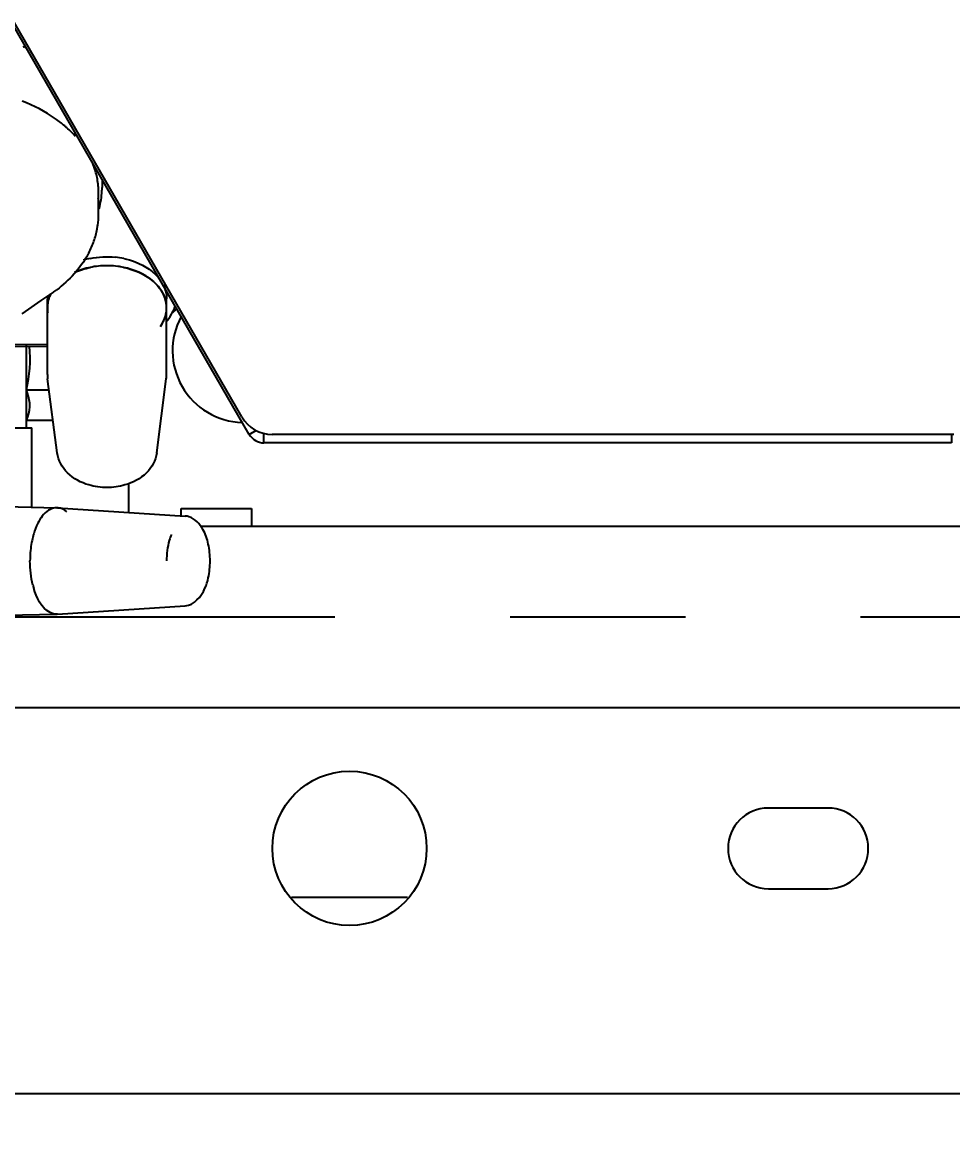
# Model space of a CAD drawing. Header units: millimetres. Extents: x 17886 to 18265, y -8727 to -7321.
# Drawn here: x 18010.845 to 18012.172, y -7651.141 to -7649.554 of the extents above; entities that cross this region are included whole.
import ezdxf

# ---------------------------------------------------------------- set-up
doc = ezdxf.new("R2010")
doc.units = ezdxf.units.MM
doc.linetypes.add('CENTER', pattern=[2, 1.25, -0.25, 0.25, -0.25])
for name, color, linetype in [('2706792_BM04DXF_CONTINUOUS_LINE', 7, 'Continuous'), ('3570567_DXF_CONTINUOUS_LINE', 7, 'Continuous'), ('3570568_DXF_CONTINUOUS_LINE', 7, 'Continuous'), ('3570570_DXF_CONTINUOUS_LINE', 7, 'Continuous'), ('3884027_DKREDXF_CONTINUOUS_LINE', 7, 'Continuous'), ('DEFAULT_1', 7, 'CENTER')]:
    doc.layers.add(name, color=color, linetype=linetype)
doc.styles.add('KOTE ZA MONNTAZU', font='simplex.shx', dxfattribs={"width": 0.7, "oblique": 8, "height": 1.4})
doc.dimstyles.new('KOTE ZA MONTAZU u cm', dxfattribs={"dimscale": 0, "dimtxt": 1.4, "dimasz": 1.25, "dimexe": 0.2, "dimexo": 0.1, "dimgap": 0.3, "dimtad": 1, "dimlfac": 10, "dimzin": 12, "dimdsep": 46, "dimtxsty": 'KOTE ZA MONNTAZU', "dimcen": 1.25, "dimclrt": 1, "dimadec": 0, "dimazin": 0, "dimtfac": 1, "dimtmove": 0, "dimatfit": 3, "dimfxl": 1, "dimtolj": 2, "dimtzin": 0, "dimarcsym": 0})

# ---------------------------------------------------------------- blocks, each defined once
blk = doc.blocks.new('*D216')
at = {"color": 0, "lineweight": -2, "transparency": 16777216}
for p, q in [((17999.3117, -7651.1527), (17999.3117, -7652.2336)), ((18013.3117, -7651.1527), (18013.3117, -7652.2336)), ((17999.9117, -7652.0336), (18012.7117, -7652.0336))]:
    blk.add_line(p, q, dxfattribs=at)
at = {"color": 0, "transparency": 16777216}
for points in [[(17999.9117, -7651.9336), (17999.9117, -7652.1336), (17999.3117, -7652.0336)], [(18012.7117, -7651.9336), (18012.7117, -7652.1336), (18013.3117, -7652.0336)]]:
    blk.add_solid(points, dxfattribs=at)
at = {"layer": 'Defpoints', "color": 0, "transparency": 16777216}
for p in [(17999.3117, -7651.0527), (18013.3117, -7651.0527), (18013.3117, -7652.0336)]:
    blk.add_point(p, dxfattribs=at)
at = {"color": 1, "transparency": 16777216, "insert": (18006.3117, -7651.5536), "char_height": 1.4, "width": 6.923188, "attachment_point": 5, "style": 'KOTE ZA MONNTAZU'}
blk.add_mtext('\\A2;{\\H0.4x;140cm}', dxfattribs=at)

msp = doc.modelspace()

# ---------------------------------------------------------------- linework, layer by layer
at = {"layer": '2706792_BM04DXF_CONTINUOUS_LINE', "color": 7, "linetype": 'Continuous'}
for p, q in [((18011.09857, -7650.27288), (18012.62278, -7650.27288)), ((18010.22068, -7650.53188), (18012.62278, -7650.53188))]:
    msp.add_line(p, q, dxfattribs=at)
at = {"layer": '3570567_DXF_CONTINUOUS_LINE', "color": 7, "linetype": 'Continuous'}
msp.add_line((18010.99668, -7650.25338), (18010.99668, -7650.21181), dxfattribs=at)
at = {"layer": '3570568_DXF_CONTINUOUS_LINE', "color": 3, "linetype": 'Continuous'}
for p, q in [((18011.07168, -7650.25867), (18011.07168, -7650.24768)), ((18011.07168, -7650.24768), (18011.17168, -7650.24768)), ((18011.17168, -7650.24768), (18011.17168, -7650.27288))]:
    msp.add_line(p, q, dxfattribs=at)
msp.add_arc((18011.16168, -7650.02268), 0.1025, 151.71568, 268.19809, dxfattribs=at)
at = {"layer": '3570570_DXF_CONTINUOUS_LINE', "color": 7, "linetype": 'Continuous'}
for p, q in [((18011.99418, -7650.67518), (18011.90918, -7650.67518)), ((18011.90918, -7650.79018), (18011.99418, -7650.79018)), ((18013.31168, -7651.08268), (17999.31168, -7651.08268))]:
    msp.add_line(p, q, dxfattribs=at)
at = {"layer": '3570570_DXF_CONTINUOUS_LINE', "color": 3, "linetype": 'Continuous'}
msp.add_line((18011.39436, -7650.80268), (18011.22901, -7650.80268), dxfattribs=at)
at = {"layer": '3570570_DXF_CONTINUOUS_LINE', "color": 7, "linetype": 'Continuous'}
msp.add_circle((18011.31168, -7650.73268), 0.11, dxfattribs=at)
for centre, start, end in [((18011.90918, -7650.73268), 90, 270), ((18011.99418, -7650.73268), 270, 90)]:
    msp.add_arc(centre, 0.0575, start, end, dxfattribs=at)
at = {"layer": '3884027_DKREDXF_CONTINUOUS_LINE', "color": 6, "linetype": 'Continuous'}
for p, q in [((18011.16876, -7650.14218), (18010.7349, -7649.39071)), ((18011.15804, -7650.11718), (18010.74468, -7649.40123)), ((18010.95868, -7649.77821), (18010.95868, -7649.78976)), ((18010.95368, -7649.82773), (18010.95368, -7649.79683)), ((18010.87186, -7649.95114), (18010.88881, -7649.93961)), ((18010.84459, -7649.96999), (18010.87186, -7649.95114)), ((18010.88068, -7650.05656), (18010.88068, -7649.94886)), ((18011.05068, -7650.05656), (18011.05068, -7649.94886)), ((18010.80208, -7650.01404), (18010.88068, -7650.0133)), ((18010.81287, -7650.01685), (18010.88068, -7650.01622)), ((18010.85068, -7650.13268), (18010.85068, -7650.01507)), ((18010.89474, -7650.16865), (18010.8811, -7650.06298)), ((18011.03663, -7650.16865), (18011.05027, -7650.06298)), ((18010.85068, -7650.07872), (18010.88313, -7650.07872)), ((18010.76538, -7650.13268), (18010.85845, -7650.13268)), ((18010.85068, -7650.12202), (18010.88872, -7650.12202)), ((18010.85846, -7650.24595), (18010.85846, -7650.13268)), ((18012.17068, -7650.15418), (18012.17068, -7650.14218)), ((18012.17069, -7650.15418), (18012.17069, -7650.14218)), ((18012.17049, -7650.15418), (18011.18954, -7650.15418)), ((18010.82068, -7650.24518), (18010.89429, -7650.24668)), ((18010.89515, -7650.24672), (18010.89429, -7650.24668)), ((18010.89515, -7650.24672), (18011.07731, -7650.25867)), ((18010.89515, -7650.39864), (18011.07731, -7650.38668)), ((18010.82068, -7650.40017), (18010.89429, -7650.39867)), ((18010.89515, -7650.39864), (18010.89429, -7650.39867))]:
    msp.add_line(p, q, dxfattribs=at)
at = {"layer": '3884027_DKREDXF_CONTINUOUS_LINE', "color": 7, "linetype": 'Continuous'}
for p, q in [((18011.16876, -7650.14218), (18011.17915, -7650.13618)), ((18011.18954, -7650.15418), (18011.18954, -7650.14218)), ((18012.17368, -7650.14218), (18011.20134, -7650.14218))]:
    msp.add_line(p, q, dxfattribs=at)
for centre, radius, start, end in [((18010.73328, -7649.47912), 0.15824, 315.6124, 316.69957), ((18010.77084, -7649.50805), 0.1121, 312.7574, 314.13898), ((18010.79312, -7649.83365), 0.17295, 48.18513, 49.48039), ((18010.80049, -7649.82564), 0.16207, 41.96779, 48.23823), ((18010.83944, -7649.79894), 0.11451, 15.15324, 23.4472), ((18010.84582, -7649.79716), 0.10788, 5.1324, 15.12642), ((18010.84843, -7649.79683), 0.10526, 0.00291, 5.0849), ((18010.84843, -7649.79682), 0.10526, 354.91439, 358.32883), ((18010.8486, -7649.79683), 0.10508, 358.32962, 359.99996), ((18010.96402, -7649.99875), 0.10984, 101.70275, 107.08218), ((18010.96608, -7650.00486), 0.11609, 78.29505, 84.21537), ((18010.96559, -7650.01957), 0.11809, 89.95574, 101.6545), ((18010.96569, -7650.02116), 0.11968, 84.06891, 90.00501), ((18010.9657, -7650.02112), 0.11964, 84.06796, 90.00603), ((18010.96609, -7650.01753), 0.11603, 78.29416, 84.0778), ((18010.9281, -7649.96288), 0.0476, 153.61915, 162.03937), ((18010.92326, -7649.94886), 0.04258, 174.60004, 179.99505), ((18010.92343, -7649.96159), 0.04275, 171.32272, 179.98574), ((18010.92329, -7649.96159), 0.04261, 173.94305, 179.99789), ((18010.92368, -7649.96163), 0.043, 171.33122, 173.94428), ((18010.92506, -7649.96187), 0.0444, 162.07103, 171.28489), ((18011.00721, -7649.96169), 0.04348, 8.57909, 11.49342), ((18011.00799, -7649.96159), 0.04269, 0.00683, 8.67829), ((18011.00794, -7649.96159), 0.04275, 0.01395, 8.59297), ((18010.92338, -7649.96158), 0.04269, 180.00683, 188.67829), ((18011.00799, -7649.96158), 0.04269, 351.3189, 359.99316), ((18011.18954, -7650.13018), 0.024, 210, 270)]:
    msp.add_arc(centre, radius, start, end, dxfattribs=at)
at = {"layer": '3884027_DKREDXF_CONTINUOUS_LINE', "color": 6, "linetype": 'Continuous'}
for centre, radius, start, end in [((18010.84359, -7649.7895), 0.1151, 344.51336, 357.30056), ((18010.84637, -7649.78977), 0.11232, 357.37239, 358.15174), ((18010.84626, -7649.78977), 0.11242, 358.15193, 0.0363), ((18010.83828, -7649.82769), 0.11541, 351.94946, 359.97728), ((18010.83585, -7649.82735), 0.11786, 348.91322, 350.85484), ((18010.83656, -7649.82747), 0.11714, 350.85571, 351.96191), ((18010.83272, -7649.82664), 0.12107, 339.79733, 348.20228), ((18010.83522, -7649.82723), 0.11849, 348.23452, 348.91434), ((18010.82562, -7649.82392), 0.12867, 331.3845, 339.75328), ((18010.77914, -7649.78288), 0.19128, 304.97453, 306.88439), ((18011.00603, -7649.9406), 0.05982, 334.6848, 342.60445), ((18011.00346, -7649.93944), 0.06264, 333.15452, 334.72848), ((18011.02214, -7649.9279), 0.05499, 312.77652, 321.59507), ((18010.99531, -7649.93416), 0.07237, 320.21258, 321.35998), ((18010.93085, -7650.05656), 0.05017, 180.00695, 187.35984), ((18011.00052, -7650.05656), 0.05017, 352.64016, 359.99305), ((18011.20134, -7650.09218), 0.05, 210, 270), ((18010.89389, -7650.26585), 0.01917, 83.7098, 86.23883), ((18011.07572, -7650.28263), 0.02401, 73.1713, 86.21444), ((18010.98354, -7650.3195), 0.12741, 165.76825, 170.82991), ((18010.97047, -7650.31628), 0.11395, 163.49344, 165.72028), ((18010.97047, -7650.32907), 0.11395, 194.27972, 196.50656)]:
    msp.add_arc(centre, radius, start, end, dxfattribs=at)
at = {"layer": '3884027_DKREDXF_CONTINUOUS_LINE', "color": 7, "linetype": 'Continuous'}
for points, knots in [([(18010.90549, -7649.70218), (18010.90122, -7649.69852), (18010.88264, -7649.68413), (18010.8615, -7649.67317), (18010.84485, -7649.6667)], [0, 0, 0, 0, 0.2393867, 1, 1, 1, 1]), ([(18010.98963, -7649.89119), (18010.99517, -7649.89234), (18011.0149, -7649.89794), (18011.03353, -7649.91015), (18011.04203, -7649.92243)], [0, 0, 0, 0, 0.2746024, 1, 1, 1, 1]), ([(18011.03213, -7649.92411), (18011.02871, -7649.92107), (18011.01274, -7649.90949), (18010.99304, -7649.90368), (18010.97806, -7649.90212)], [0, 0, 0, 0, 0.2329482, 1, 1, 1, 1]), ([(18010.85068, -7650.12202), (18010.85107, -7650.1212), (18010.8518, -7650.11956), (18010.85247, -7650.11789), (18010.85279, -7650.11706)], [0, 0, 0, 0, 0.5027997, 1, 1, 1, 1])]:
    msp.add_open_spline(points, degree=3, knots=knots, dxfattribs=at)
at = {"layer": '3884027_DKREDXF_CONTINUOUS_LINE', "color": 6, "linetype": 'Continuous'}
for points in [[(18010.93857, -7649.88555), (18010.92785, -7649.90524), (18010.91188, -7649.92242), (18010.89395, -7649.93588)], [(18011.05184, -7649.97935), (18011.05472, -7649.97575), (18011.05727, -7649.97184), (18011.05935, -7649.96773)], [(18010.96568, -7650.21792), (18010.95698, -7650.21792), (18010.94818, -7650.21671), (18010.93982, -7650.21426)], [(18010.99139, -7650.2143), (18010.98308, -7650.21672), (18010.97434, -7650.21792), (18010.96568, -7650.21792)], [(18010.90834, -7650.25237), (18010.90485, -7650.24951), (18010.90048, -7650.24729), (18010.89599, -7650.24679)], [(18011.10257, -7650.27762), (18011.09823, -7650.26981), (18011.09123, -7650.26223), (18011.08267, -7650.25965)], [(18010.86703, -7650.26894), (18010.86464, -7650.27372), (18010.86274, -7650.27877), (18010.86122, -7650.2839)], [(18011.11024, -7650.29863), (18011.10863, -7650.29135), (18011.10619, -7650.28414), (18011.10257, -7650.27762)], [(18010.85776, -7650.29919), (18010.8565, -7650.30694), (18010.8559, -7650.31482), (18010.8559, -7650.32268)], [(18011.11279, -7650.32268), (18011.11279, -7650.31461), (18011.11198, -7650.3065), (18011.11024, -7650.29863)], [(18010.86004, -7650.35718), (18010.85718, -7650.34595), (18010.8559, -7650.33426), (18010.8559, -7650.32268)], [(18011.11026, -7650.34661), (18011.11198, -7650.33877), (18011.11279, -7650.3307), (18011.11279, -7650.32268)]]:
    msp.add_open_spline(points, degree=3, dxfattribs=at)
at = {"layer": '3884027_DKREDXF_CONTINUOUS_LINE', "color": 7, "linetype": 'Continuous'}
for points in [[(18010.94174, -7649.89119), (18010.95352, -7649.88874), (18010.96581, -7649.88815), (18010.97778, -7649.88936)], [(18010.96568, -7649.90148), (18010.94995, -7649.90148), (18010.93379, -7649.90458), (18010.91949, -7649.91113)], [(18010.91978, -7649.911), (18010.92678, -7649.90782), (18010.93421, -7649.90548), (18010.94174, -7649.90391)], [(18010.98963, -7649.90391), (18011.00408, -7649.90691), (18011.01849, -7649.9129), (18011.02992, -7649.92222)], [(18011.02992, -7649.92222), (18011.0325, -7649.92433), (18011.03495, -7649.92662), (18011.03719, -7649.92909)], [(18011.04481, -7649.93962), (18011.04157, -7649.93378), (18011.03713, -7649.92854), (18011.03213, -7649.92411)], [(18010.88117, -7649.95515), (18010.88188, -7649.9505), (18010.88338, -7649.94592), (18010.88547, -7649.94171)], [(18011.03719, -7649.92909), (18011.04326, -7649.93577), (18011.04802, -7649.94419), (18011.04982, -7649.95303)], [(18011.0502, -7649.95515), (18011.04937, -7649.94973), (18011.04747, -7649.94441), (18011.04481, -7649.93962)], [(18011.04609, -7649.92937), (18011.049, -7649.93538), (18011.05068, -7649.94218), (18011.05068, -7649.94886)], [(18011.04185, -7649.98827), (18011.04604, -7649.98229), (18011.0491, -7649.97524), (18011.0502, -7649.96802)], [(18010.85068, -7650.07872), (18010.85541, -7650.05845), (18010.85736, -7650.03712), (18010.85499, -7650.01645)], [(18010.85279, -7650.11706), (18010.85733, -7650.10509), (18010.85609, -7650.09032), (18010.85068, -7650.07872)], [(18011.05758, -7650.2849), (18011.05644, -7650.28763), (18011.05547, -7650.29044), (18011.05464, -7650.29329)], [(18011.05464, -7650.29329), (18011.0519, -7650.30278), (18011.05071, -7650.31279), (18011.05071, -7650.32268)]]:
    msp.add_open_spline(points, degree=3, dxfattribs=at)
at = {"layer": '3884027_DKREDXF_CONTINUOUS_LINE', "color": 6, "linetype": 'Continuous'}
for points, knots in [([(18010.93982, -7650.21426), (18010.92863, -7650.21097), (18010.90792, -7650.20036), (18010.8961, -7650.17919), (18010.89474, -7650.16865)], [0, 0, 0, 0, 0.5230901, 1, 1, 1, 1]), ([(18011.03663, -7650.16865), (18011.03527, -7650.17922), (18011.0234, -7650.20043), (18011.00261, -7650.21103), (18010.99139, -7650.2143)], [0, 0, 0, 0, 0.4768345, 1, 1, 1, 1]), ([(18010.88795, -7650.24761), (18010.88591, -7650.24826), (18010.87673, -7650.25284), (18010.8706, -7650.2618), (18010.86703, -7650.26894)], [0, 0, 0, 0, 0.2118507, 1, 1, 1, 1]), ([(18010.89429, -7650.24668), (18010.89323, -7650.24666), (18010.89108, -7650.2468), (18010.88898, -7650.24729), (18010.88795, -7650.24761)], [0, 0, 0, 0, 0.4955122, 1, 1, 1, 1]), ([(18011.07731, -7650.38668), (18011.08984, -7650.38586), (18011.1045, -7650.36847), (18011.10913, -7650.35176), (18011.11026, -7650.34661)], [0, 0, 0, 0, 0.7040733, 1, 1, 1, 1]), ([(18010.89429, -7650.39867), (18010.89091, -7650.39874), (18010.87341, -7650.39381), (18010.86519, -7650.37483), (18010.86122, -7650.36145)], [0, 0, 0, 0, 0.1945781, 1, 1, 1, 1])]:
    msp.add_open_spline(points, degree=3, knots=knots, dxfattribs=at)
at = {"layer": 'DEFAULT_1', "color": 2, "linetype": 'CENTER'}
msp.add_line((18010.04068, -7650.40238), (18012.62278, -7650.40238), dxfattribs=at)

# ---------------------------------------------------------------- dimensions: what is measured, and where the dimension line sits
at = {"color": 4}
dim = msp.add_linear_dim(base=(18013.31168, -7652.03356), p1=(17999.31168, -7651.05268), p2=(18013.31168, -7651.05268), text='{\\H0.4x;<>}', dimstyle='KOTE ZA MONTAZU u cm', override={"dimscale": 1, "dimasz": 0.6, "dimexe": 0.2, "dimgap": 0.2, "dimpost": 'cm'}, dxfattribs=at)
dim.commit()
dim.dimension.update_dxf_attribs({"geometry": '*D216', "text_midpoint": (18006.31168, -7652.03356), "dimtype": 160})

doc.saveas('drawing.dxf')
